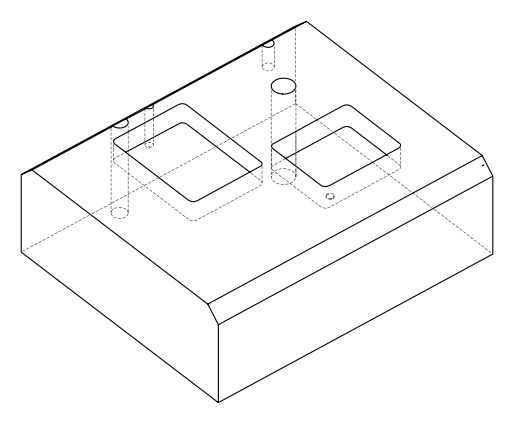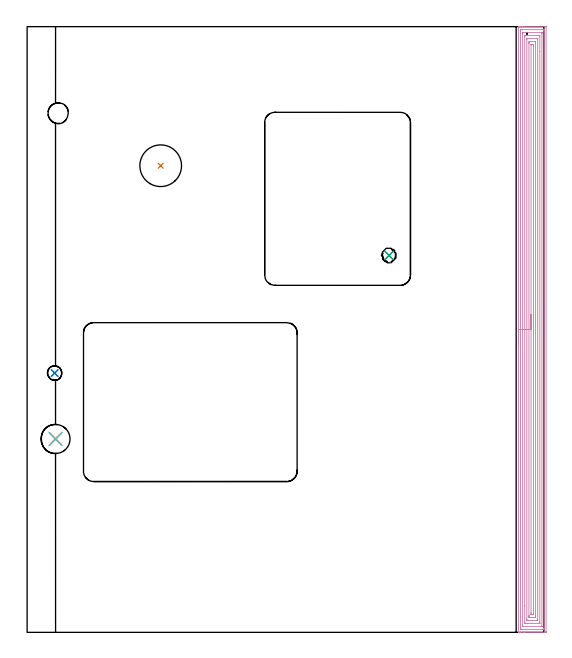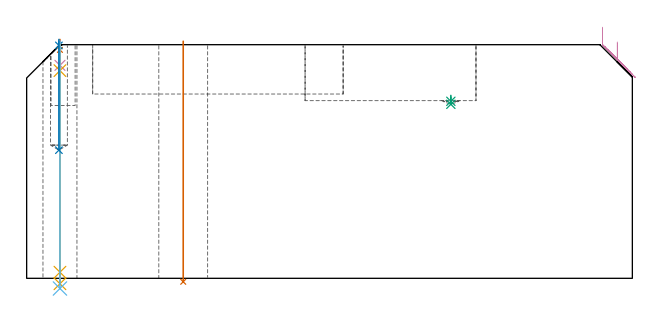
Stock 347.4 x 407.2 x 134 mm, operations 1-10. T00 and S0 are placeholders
(PLAN: 15 operations, 10 tool changes, 113.1 min)
(1 SPOT_DRILL | STEP1HOLE | NXT0321_9005460120000 | 0.05 min | 184 mm3)
(2 SPOT_DRILL_1 | STEP1POCKET | NXT0321_9005460120000 | 0.03 min | 1 mm3)
(3 SPOT_DRILL_2 | STEP1POCKET_1 | NXT0321_9005460120000 | 0.03 min | 3504 mm3)
(4 DRILL_BLIND_HOLE_INTO_CENTER | STEP1HOLE | UGT0301_198 | 0.06 min | 398 mm3)
(5 GUN_DRILL_THROUGH_HOLE | STEP1HOLE | UGT0307_003 | 0.64 min | 4707 mm3)
(6 SPADE_DRILL_TO_ENLARGE_THROUGH_HOLE | STEP1HOLE | UGT0306_010 | 0.57 min | 34674 mm3)
(7 INDEXABLE_INSERT_DRILL_THROUGH_HOLE_FROM_SOLID | STEP1HOLE_1 | NXT0302_027 | 0.55 min | 82445 mm3)
(8 DRILL_BLIND_HOLE_INTO_CENTER_1 | STEP1POCKET | UGT0301_492 | 0.25 min | 4303 mm3)
(9 DRILL_BLIND_HOLE_INTO_CENTER_2 | STEP1POCKET_1 | NXT0301_059 | 0.02 min | 99 mm3)
(10 AREA_MILL | FG_CHAMFER_SURFACE | UGT0205_001 | 23.1 min | 70432 mm3)
(11 AREA_MILL_1 | FG_CHAMFER_SURFACE_1 | UGT0205_001 | 23.25 min | 73578 mm3)
(12 MILL_RECTANGULAR_POCKET | POCKET_RECTANGULAR_STRAIGHT | NXT0201_011 | Follow Part, ap 3, ae 75% | 34.58 min | 432978 mm3)
(13 MILL_RECTANGULAR_POCKET_1 | POCKET_RECTANGULAR_STRAIGHT_1 | NXT0201_011 | Follow Part, ap 3, ae 75% | 28.97 min | 361087 mm3)
(14 MILL_BLIND_HOLE_FROM_SOLID_MATERIAL | STEP1POCKET_2 | NXT0201_013 | Spiral | 0.84 min | 5082 mm3)
(15 BORE_BLIND_HOLE | STEP1POCKET_2 | UGT0332_073 | 0.15 min | 17 mm3)
(TOOL NXT0321_9005460120000 | NC Spot Drill, 142deg, 12mm, Carbide, Uncoated | D12 PA142 FL30 Z2)
(TOOL UGT0301_198 | Twist Drill 7.9 mm | D7.9 PA118 FL73 Z2)
(TOOL UGT0307_003 | Gun Drill 7 mm | D7 PA130 FL24 Z1)
(TOOL UGT0306_010 | Spade Drill 19.5mm | D19.5 PA132 FL10 Z2)
(TOOL NXT0302_027 | Index. Insert Drill 28mm [880-D2800L32-05] | D28 PA176 FL140 Z2)
(TOOL UGT0301_492 | Carbide Drill 9.7 mm | D9.7 PA118 FL87 Z2)
(TOOL NXT0301_059 | Carbide Drill 8.8mm [860.1-0880-026A1-MM 2214] | D8.8 PA140 FL47 Z2)
(TOOL UGT0205_001 | Chamfer Mill 20 x 3 x 45 deg. | D20 FL50 Z2)
(TOOL NXT0201_011 | ENDMILL 12mm [2P460-1200-NA 1630] | D12 FL38 Z6)
(TOOL NXT0201_013 | ENDMILL 10mm | D10 FL30 Z4)
(TOOL UGT0332_073 | 13.8 mm Rough Boring Bar | D13.8)
(OP 1 SPOT_DRILL)
G17 G21 G94 G90
T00 M6
G54
G17 G0 G90 X19.1 Y130. S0 M3
G43 Z144. H0
G94 G81 G98 Z131. F250. R137.
G80
M5
M2
(OP 2 SPOT_DRILL_1)
G17 G21 G94 G90
T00 M6
G54
G17 G0 G90 X18.5 Y174.3 S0 M3
G43 Z144. H0
G94 G81 G98 Z133.583 F250. R137.
G80
M5
M2
(OP 3 SPOT_DRILL_2)
G17 G21 G94 G90
T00 M6
G54
G17 G0 G90 X243.3 Y253.4 S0 M3
G43 Z144. H0
G94 G81 G98 Z101.521 F250. R104.9
G80
M5
M2
(OP 4 DRILL_BLIND_HOLE_INTO_CENTER)
G17 G21 G94 G90
T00 M6
G54
G17 G0 G90 X19.1 Y130. S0 M3
G43 Z144. H0
G94 G81 G98 Z122.15 F250. R136.
G80
M5
M2
(OP 5 GUN_DRILL_THROUGH_HOLE)
G17 G21 G94 G90
T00 M6
G54
G17 G0 G90 X19.1 Y130. M8
G43 Z144. H0
Z134.596
S716 M3
G94 G1 Z119.121 F125. M26
G4 X.084
Z3.5 F250.
G4 X.084
Z-3.132 F125.
G4 X.084
M5
M9
G0 Z134.596
Z144.
M2
(OP 6 SPADE_DRILL_TO_ENLARGE_THROUGH_HOLE)
G17 G21 G94 G90
T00 M6
G54
G17 G0 G90 X19.1 Y130. S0 M3
G43 Z144. H0
G94 G73 G98 Z-5.841 F250. Q17.48 R136.
G80
M5
M2
(OP 7 INDEXABLE_INSERT_DRILL_THROUGH_HOLE_FROM_SOLID)
G17 G21 G94 G90
T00 M6
G54
G17 G0 G90 X89.8 Y313.7 S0 M3
G43 Z144. H1
G94 G81 G98 Z-1.989 F250. R136.
G80
M5
M2
(OP 8 DRILL_BLIND_HOLE_INTO_CENTER_1)
G17 G21 G94 G90
T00 M6
G54
G17 G0 G90 X18.5 Y174.3 S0 M3
G43 Z144. H0
G94 G81 G98 Z73.5 F250. R136.
G80
M5
M2
(OP 9 DRILL_BLIND_HOLE_INTO_CENTER_2)
G17 G21 G94 G90
T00 M6
G54
G17 G0 G90 X243.3 Y253.4 S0 M3
G43 Z144. H1
G94 G81 G98 Z99.8 F250. R103.9
G80
M5
M2
(OP 10 AREA_MILL)
G17 G21 G94 G90
T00 M6
G54
G17 G0 G90 X330.3 Y193.6 S1061 M3
G43 Z144. H0
G94 G1 Y193.638 Z143.128 F250.
Y193.752 Z142.263
Y193.941 Z141.412
Y194.203 Z140.58
Y194.537 Z139.774
Y194.94 Z139.
Y195.408 Z138.264
Y195.94 Z137.572
Y196.529 Z136.929
Y197.172 Z136.34
Y197.864 Z135.808
Y198.6 Z135.34
Y199.374 Z134.937
Y200.18 Z134.603
Y201.012 Z134.341
Y201.863 Z134.152
Y202.728 Z134.038
Y203.6 Z134.
Y407.018
X330.303 Y407.193 Z133.988
X330.312 Y407.2 Z133.979
X330.684 Z133.616
X330.935 Z133.365
X331.654 Z132.641
X332.897 Z131.4
X334.303 Z129.993
X348.429 Z115.869
X348.692 Y407.198 Z115.605
X348.892 Y407.19 Z115.406
X348.899 Y406.988 Z115.399
X348.9 Y0.629 Z115.4
X348.896 Y0.209 Z115.402
X348.892 Y0.01 Z115.406
X348.69 Y0. Z115.607
X334.041 Z130.254
X331.654 Z132.641
X330.935 Z133.364
X330.684 Z133.616
X330.312 Z133.979
X330.303 Y0.007 Z133.988
X330.3 Y0.182 Z134.
Y203.6
X331.714 Z132.586
X331.715 Y404.721 Z132.585
Y404.783
X331.721 Y405.189 Z132.579
X332.127 Y405.197 Z132.173
X332.537 Y405.199 Z131.763
X333.008 Y405.2 Z131.292
X346.663 Y405.199 Z117.637
X347.136 Y405.197 Z117.164
X347.373 Y405.19 Z116.927
X347.479 Y405.168 Z116.821
X347.485 Y404.844 Z116.815
Y404.783
Y2.479
Y2.417
X347.479 Y2.011 Z116.821
X347.073 Y2.002 Z117.227
X346.663 Y2.001 Z117.637
X346.192 Y2. Z118.108
X332.537 Y2.001 Z131.763
X332.064 Y2.003 Z132.236
X331.827 Y2.01 Z132.473
X331.721 Y2.032 Z132.579
X331.715 Y2.356 Z132.585
Y2.417
X331.714 Y203.6 Z132.586
X333.128 Z131.172
X333.129 Y402.994 Z131.171
X333.131 Y403.142 Z131.169
X333.133 Y403.177 Z131.167
X333.134 Y403.188 Z131.166
X333.15 Y403.191 Z131.15
X333.219 Y403.198 Z131.081
X333.42 Y403.199 Z130.88
X334.1 Y403.2 Z130.2
X345.78 Y403.199 Z118.52
X345.983 Y403.195 Z118.317
X346.04 Y403.191 Z118.26
X346.065 Y403.187 Z118.235
X346.067 Y403.17 Z118.233
X346.07 Y403.093 Z118.23
X346.071 Y402.994 Z118.229
X346.072 Y402.699 Z118.228
X346.071 Y4.206 Z118.229
X346.069 Y4.058 Z118.231
X346.067 Y4.023 Z118.233
X346.065 Y4.012 Z118.235
X346.05 Y4.009 Z118.25
X345.981 Y4.002 Z118.319
X345.78 Y4.001 Z118.52
X345.1 Y4. Z119.2
X333.42 Y4.001 Z130.88
X333.217 Y4.005 Z131.083
X333.16 Y4.009 Z131.14
X333.135 Y4.013 Z131.165
X333.133 Y4.03 Z131.167
X333.13 Y4.107 Z131.17
X333.129 Y4.206 Z131.171
X333.128 Y4.501 Z131.172
Y203.6
X334.543 Z129.757
Y400.312
X334.544 Y400.961 Z129.756
X334.548 Y401.179 Z129.752
X334.55 Y401.189 Z129.75
X334.556 Y401.193 Z129.744
X334.583 Y401.197 Z129.717
X334.638 Y401.199 Z129.662
X334.747 Y401.2 Z129.553
X344.02 Z120.28
X344.453 Y401.19 Z119.847
X344.65 Y401.178 Z119.65
X344.652 Y401.065 Z119.648
X344.656 Y400.556 Z119.644
X344.657 Y390.461 Z119.643
Y6.888
X344.656 Y6.239 Z119.644
X344.652 Y6.021 Z119.648
X344.65 Y6.011 Z119.65
X344.643 Y6.007 Z119.657
X344.617 Y6.003 Z119.683
X344.562 Y6.001 Z119.738
X344.453 Y6. Z119.847
X335.18 Z129.12
X334.747 Y6.01 Z129.553
X334.55 Y6.022 Z129.75
X334.548 Y6.135 Z129.752
X334.544 Y6.644 Z129.756
X334.543 Y17.813 Z129.757
Y203.6
X335.957 Z128.343
X335.958 Y398.75 Z128.342
X335.961 Y398.976 Z128.339
X335.964 Y399.126 Z128.336
X335.97 Y399.191 Z128.33
X335.986 Y399.193 Z128.314
X336.069 Y399.196 Z128.231
X336.284 Y399.199 Z128.016
X342.464 Y399.2 Z121.836
X343.131 Y399.196 Z121.169
X343.226 Y399.193 Z121.074
X343.234 Y399.191 Z121.066
X343.237 Y399.134 Z121.063
X343.241 Y399.014 Z121.059
X343.242 Y398.863 Z121.058
X343.243 Y398.637 Z121.057
X343.242 Y8.45 Z121.058
X343.239 Y8.224 Z121.061
X343.236 Y8.074 Z121.064
X343.23 Y8.009 Z121.07
X343.214 Y8.007 Z121.086
X343.131 Y8.004 Z121.169
X342.916 Y8.001 Z121.384
X336.736 Y8. Z127.564
X336.069 Y8.004 Z128.231
X335.974 Y8.007 Z128.326
X335.966 Y8.009 Z128.334
X335.963 Y8.066 Z128.337
X335.959 Y8.186 Z128.341
X335.957 Y8.337 Z128.343
Y8.563
Y203.6
X337.371 Z126.929
Y395.841
X337.373 Y396.309 Z126.927
X337.377 Y396.735 Z126.923
X337.382 Y397.193 Z126.918
X337.834 Y397.197 Z126.466
X338.259 Y397.199 Z126.041
X341.366 Z122.934
X341.794 Y397.196 Z122.506
X341.822 Y397.19 Z122.478
X341.824 Y397.165 Z122.476
X341.827 Y396.735 Z122.473
X341.829 Y396.266 Z122.471
Y395.841
Y11.359
X341.827 Y10.891 Z122.473
X341.823 Y10.465 Z122.477
X341.818 Y10.007 Z122.482
X341.366 Y10.003 Z122.934
X340.941 Y10.001 Z123.359
X337.834 Z126.466
X337.406 Y10.004 Z126.894
X337.378 Y10.01 Z126.922
X337.376 Y10.035 Z126.924
X337.373 Y10.465 Z126.927
X337.371 Y10.934 Z126.929
Y11.359
Y203.6
X338.785 Z125.515
X338.786 Y394.947 Z125.514
X338.79 Y395.152 Z125.51
X338.792 Y395.174 Z125.508
X338.803 Y395.19 Z125.497
X338.934 Y395.195 Z125.366
X339.1 Y395.198 Z125.2
X340.233 Y395.2 Z124.067
X340.344 Y395.198 Z123.956
X340.375 Y395.195 Z123.925
X340.402 Y395.191 Z123.898
X340.408 Y395.142 Z123.892
X340.413 Y395.017 Z123.887
X340.414 Y394.947 Z123.886
X340.415 Y394.122 Z123.885
X340.414 Y12.253 Z123.886
X340.41 Y12.047 Z123.89
X340.408 Y12.026 Z123.892
X340.396 Y12.01 Z123.904
X340.266 Y12.005 Z124.034
X340.1 Y12.002 Z124.2
X338.967 Y12. Z125.333
X338.856 Y12.002 Z125.444
X338.825 Y12.005 Z125.475
X338.798 Y12.009 Z125.502
X338.792 Y12.058 Z125.508
X338.787 Y12.182 Z125.513
X338.786 Y12.253 Z125.514
X338.785 Y13.078 Z125.515
Y203.6
Y204.472 Z125.553
Y205.336 Z125.667
Y206.188 Z125.855
Y207.02 Z126.118
Y207.826 Z126.452
Y208.6 Z126.854
Y209.336 Z127.323
Y210.028 Z127.854
Y210.671 Z128.444
Y211.26 Z129.087
Y211.791 Z129.779
Y212.26 Z130.515
Y212.663 Z131.289
Y212.997 Z132.095
Y213.259 Z132.927
Y213.448 Z133.778
Y213.562 Z134.643
Y213.6 Z135.515
G0 Z144.
M5
M2
